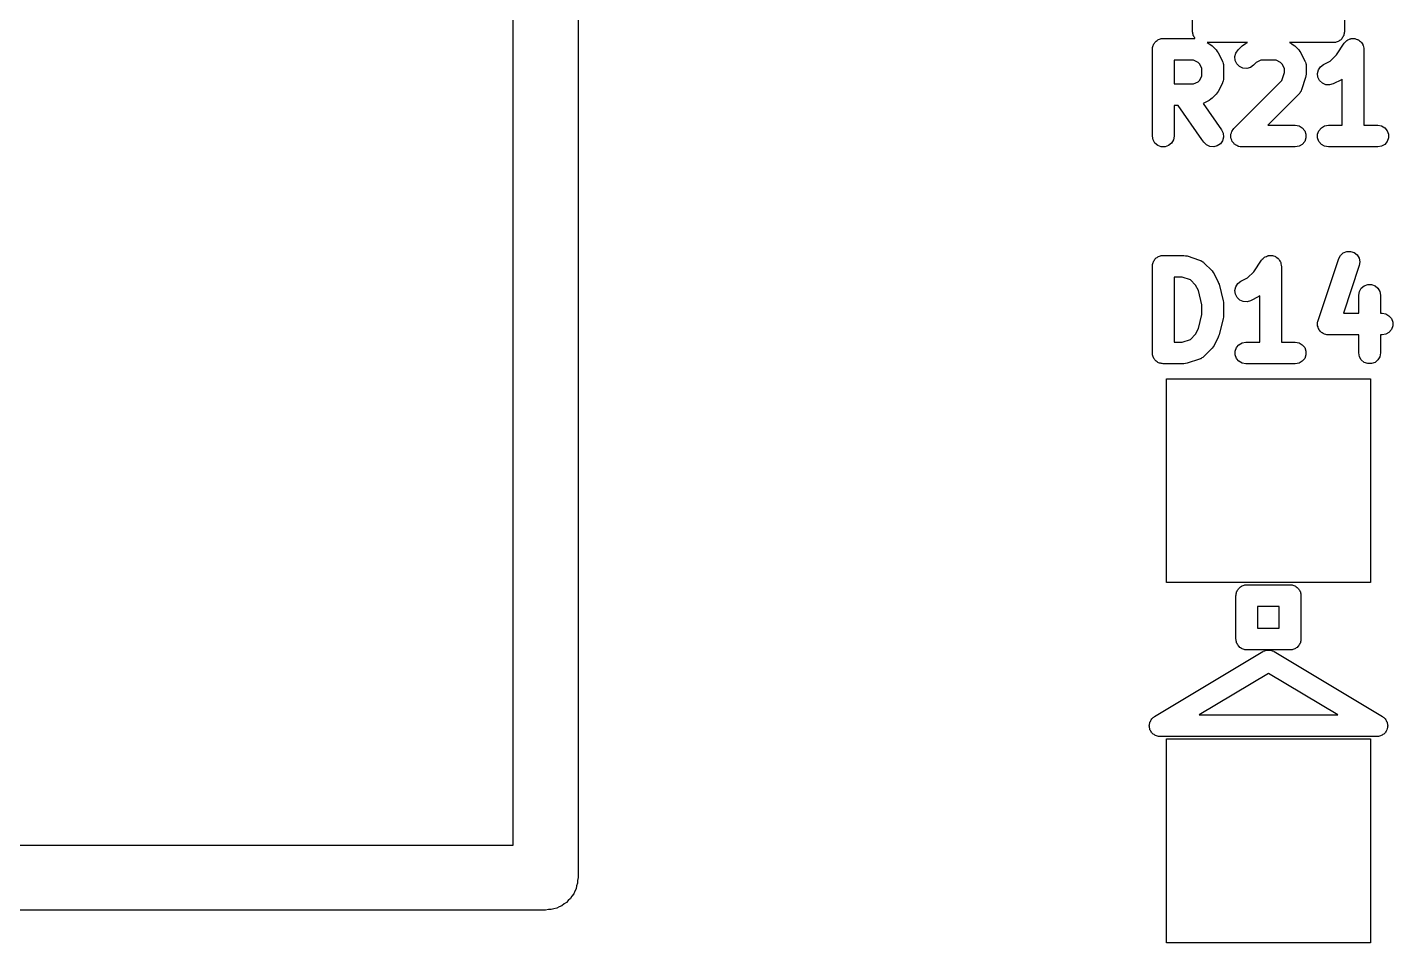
# Model space of a CAD drawing. Extents: x 25.3 to 49.5, y -85.5 to -24.8.
# Drawn here: x 33.29 to 41.29, y -68.2 to -62.84 of the extents above; entities that cross this region are included whole.
import ezdxf

# ---------------------------------------------------------------- set-up
doc = ezdxf.new("R2010")
doc.units = 0
doc.header["$MEASUREMENT"] = 0
doc.layers.add('BLACK', color=7, linetype='CONTINUOUS')

msp = doc.modelspace()

# ---------------------------------------------------------------- linework, layer by layer
at = {"layer": 'Black'}
for p, q in [((36.5125, -42.418), (36.5125, -67.818)), ((36.1315, -67.6275), (36.1315, -42.6085)), ((40.1129, -62.865), (40.1129, -62.23)), ((41.0019, -62.23), (41.0019, -62.865)), ((40.1139, -62.8705), (40.1129, -62.865)), ((40.1139, -62.876), (40.1139, -62.8705)), ((40.1158, -62.8812), (40.1139, -62.876)), ((41.0009, -62.876), (40.999, -62.8812)), ((41.0019, -62.865), (41.0009, -62.8705)), ((41.0009, -62.8705), (41.0009, -62.876)), ((39.878, -62.9568), (39.8799, -62.9516)), ((39.878, -62.9623), (39.878, -62.9568)), ((39.8799, -62.9516), (39.8809, -62.9461)), ((39.8809, -62.9461), (39.8836, -62.9413)), ((39.8836, -62.9413), (39.8855, -62.9361)), ((39.8855, -62.9361), (39.8891, -62.9318)), ((39.8891, -62.9318), (39.8919, -62.927)), ((39.8919, -62.927), (39.8962, -62.9234)), ((39.8962, -62.9234), (39.8997, -62.9192)), ((39.8997, -62.9192), (39.9045, -62.9164)), ((39.9045, -62.9164), (39.9088, -62.9128)), ((39.9088, -62.9128), (39.914, -62.9109)), ((39.914, -62.9109), (39.9188, -62.9081)), ((39.9188, -62.9081), (39.9243, -62.9072)), ((39.9243, -62.9072), (39.9295, -62.9053)), ((39.9295, -62.9053), (39.9351, -62.9053)), ((39.9351, -62.9053), (39.9405, -62.9043)), ((39.9405, -62.9043), (40.1269, -62.9043)), ((40.1167, -62.8867), (40.1158, -62.8812)), ((40.1195, -62.8915), (40.1167, -62.8867)), ((40.1214, -62.8967), (40.1195, -62.8915)), ((40.125, -62.901), (40.1214, -62.8967)), ((40.1269, -62.9043), (40.125, -62.901)), ((40.4336, -62.9285), (40.1974, -62.9285)), ((40.1974, -62.9285), (40.2108, -62.9352)), ((40.2108, -62.9352), (40.219, -62.9413)), ((40.219, -62.9413), (40.2273, -62.9471)), ((40.2273, -62.9471), (40.2515, -62.9713)), ((40.3795, -62.9713), (40.4036, -62.9471)), ((40.4036, -62.9471), (40.412, -62.9413)), ((40.412, -62.9413), (40.4201, -62.9352)), ((40.4201, -62.9352), (40.4336, -62.9285)), ((40.9384, -62.9285), (40.6812, -62.9285)), ((40.6812, -62.9285), (40.6947, -62.9352)), ((40.6947, -62.9352), (40.7028, -62.9413)), ((40.7028, -62.9413), (40.7112, -62.9471)), ((40.7112, -62.9471), (40.7353, -62.9713)), ((40.9439, -62.9275), (40.9384, -62.9285)), ((40.9494, -62.9275), (40.9439, -62.9275)), ((40.9546, -62.9256), (40.9494, -62.9275)), ((40.9601, -62.9247), (40.9546, -62.9256)), ((40.9556, -62.9999), (41.0005, -62.9326)), ((40.9649, -62.9219), (40.9601, -62.9247)), ((40.9701, -62.92), (40.9649, -62.9219)), ((40.9744, -62.9164), (40.9701, -62.92)), ((40.9792, -62.9136), (40.9744, -62.9164)), ((40.9828, -62.9094), (40.9792, -62.9136)), ((40.987, -62.9058), (40.9828, -62.9094)), ((40.9898, -62.901), (40.987, -62.9058)), ((40.9934, -62.8967), (40.9898, -62.901)), ((40.9953, -62.8915), (40.9934, -62.8967)), ((40.9981, -62.8867), (40.9953, -62.8915)), ((40.999, -62.8812), (40.9981, -62.8867)), ((41.0005, -62.9326), (41.0029, -62.93)), ((41.0029, -62.93), (41.0047, -62.927)), ((41.0047, -62.927), (41.0105, -62.9221)), ((41.0105, -62.9221), (41.0157, -62.9166)), ((41.0157, -62.9166), (41.0189, -62.9151)), ((41.0189, -62.9151), (41.0216, -62.9128)), ((41.0216, -62.9128), (41.0287, -62.9102)), ((41.0287, -62.9102), (41.0355, -62.9069)), ((41.0355, -62.9069), (41.039, -62.9065)), ((41.039, -62.9065), (41.0423, -62.9053)), ((41.0423, -62.9053), (41.0498, -62.9053)), ((41.0498, -62.9053), (41.0574, -62.9044)), ((41.0574, -62.9044), (41.0608, -62.9053)), ((41.0608, -62.9053), (41.0643, -62.9053)), ((41.0643, -62.9053), (41.0715, -62.9079)), ((41.0715, -62.9079), (41.0788, -62.9097)), ((41.0788, -62.9097), (41.0817, -62.9116)), ((41.0817, -62.9116), (41.0851, -62.9128)), ((41.0851, -62.9128), (41.0909, -62.9177)), ((41.0909, -62.9177), (41.0972, -62.9219)), ((41.0972, -62.9219), (41.0993, -62.9247)), ((41.0993, -62.9247), (41.1019, -62.927)), ((41.1019, -62.927), (41.1057, -62.9336)), ((41.1057, -62.9336), (41.1102, -62.9397)), ((41.1102, -62.9397), (41.1112, -62.943)), ((41.1112, -62.943), (41.113, -62.9461)), ((41.113, -62.9461), (41.1143, -62.9535)), ((41.1143, -62.9535), (41.1164, -62.9608)), ((39.877, -62.9678), (39.878, -62.9623)), ((39.877, -63.4758), (39.877, -62.9678)), ((40.004, -63.0313), (40.004, -63.1704)), ((40.1191, -63.0313), (40.004, -63.0313)), ((40.1448, -63.0442), (40.1191, -63.0313)), ((40.2515, -62.9713), (40.2574, -62.9796)), ((40.2574, -62.9796), (40.2634, -62.9878)), ((40.2634, -62.9878), (40.2876, -63.0362)), ((40.2876, -63.0362), (40.2887, -63.0397)), ((40.3611, -63.0107), (40.3668, -62.9894)), ((40.363, -63.0326), (40.3611, -63.0107)), ((40.3723, -63.0526), (40.363, -63.0326)), ((40.3668, -62.9894), (40.3795, -62.9713)), ((40.5119, -63.0313), (40.4862, -63.0442)), ((40.6029, -63.0313), (40.5119, -63.0313)), ((40.6286, -63.0442), (40.6029, -63.0313)), ((40.7353, -62.9713), (40.7412, -62.9796)), ((40.7412, -62.9796), (40.7472, -62.9878)), ((40.7472, -62.9878), (40.7714, -63.0362)), ((40.7714, -63.0362), (40.7725, -63.0397)), ((40.8798, -63.0562), (40.9189, -63.0366)), ((40.9189, -63.0366), (40.9556, -62.9999)), ((41.1164, -62.9608), (41.1162, -62.9643)), ((41.1162, -62.9643), (41.1168, -62.9678)), ((41.1168, -62.9678), (41.1168, -63.4123)), ((40.1544, -63.0538), (40.1448, -63.0442)), ((40.1673, -63.0796), (40.1544, -63.0538)), ((40.1673, -63.1222), (40.1673, -63.0796)), ((40.2887, -63.0397), (40.2905, -63.0429)), ((40.2905, -63.0429), (40.2918, -63.0502)), ((40.2918, -63.0502), (40.2939, -63.0573)), ((40.2939, -63.0573), (40.2937, -63.061)), ((40.2937, -63.061), (40.2943, -63.0646)), ((40.2943, -63.0646), (40.2943, -63.1371)), ((40.3879, -63.0682), (40.3723, -63.0526)), ((40.4079, -63.0775), (40.3879, -63.0682)), ((40.4299, -63.0794), (40.4079, -63.0775)), ((40.4512, -63.0737), (40.4299, -63.0794)), ((40.4693, -63.0611), (40.4512, -63.0737)), ((40.4862, -63.0442), (40.4693, -63.0611)), ((40.6383, -63.0538), (40.6286, -63.0442)), ((40.6349, -63.1512), (40.6511, -63.1026)), ((40.6511, -63.0796), (40.6383, -63.0538)), ((40.6511, -63.1026), (40.6511, -63.0796)), ((40.7725, -63.0397), (40.7743, -63.0429)), ((40.7743, -63.0429), (40.7756, -63.0502)), ((40.7756, -63.0502), (40.7777, -63.0573)), ((40.7781, -63.113), (40.7764, -63.123)), ((40.7777, -63.0573), (40.7775, -63.061)), ((40.7775, -63.061), (40.7781, -63.0646)), ((40.7781, -63.0646), (40.7781, -63.113)), ((40.8448, -63.1091), (40.8499, -63.0877)), ((40.8473, -63.1311), (40.8448, -63.1091)), ((40.8499, -63.0877), (40.8621, -63.0693)), ((40.8621, -63.0693), (40.8798, -63.0562)), ((40.004, -63.1704), (40.1191, -63.1704)), ((40.1191, -63.1704), (40.1448, -63.1575)), ((40.1448, -63.1575), (40.1544, -63.1479)), ((40.1544, -63.1479), (40.1673, -63.1222)), ((40.2876, -63.1655), (40.2634, -63.2139)), ((40.2887, -63.162), (40.2876, -63.1655)), ((40.2905, -63.1589), (40.2887, -63.162)), ((40.2918, -63.1515), (40.2905, -63.1589)), ((40.2939, -63.1444), (40.2918, -63.1515)), ((40.2943, -63.1371), (40.2937, -63.1407)), ((40.2937, -63.1407), (40.2939, -63.1444)), ((40.3553, -63.4309), (40.6349, -63.1512)), ((40.7749, -63.133), (40.7507, -63.2056)), ((40.7764, -63.123), (40.7749, -63.133)), ((40.8572, -63.1508), (40.8473, -63.1311)), ((40.8732, -63.1659), (40.8572, -63.1508)), ((40.8934, -63.1747), (40.8732, -63.1659)), ((40.9154, -63.176), (40.8934, -63.1747)), ((40.9366, -63.1697), (40.9154, -63.176)), ((40.9849, -63.1456), (40.9366, -63.1697)), ((40.9898, -63.1419), (40.9849, -63.1456)), ((40.9898, -63.4123), (40.9898, -63.1419)), ((40.2108, -63.2665), (40.1745, -63.2847)), ((40.219, -63.2604), (40.2108, -63.2665)), ((40.2273, -63.2546), (40.219, -63.2604)), ((40.2515, -63.2304), (40.2273, -63.2546)), ((40.2574, -63.2221), (40.2515, -63.2304)), ((40.2634, -63.2139), (40.2574, -63.2221)), ((40.7353, -63.2304), (40.5535, -63.4123)), ((40.7374, -63.2274), (40.7353, -63.2304)), ((40.7402, -63.225), (40.7374, -63.2274)), ((40.7437, -63.2185), (40.7402, -63.225)), ((40.748, -63.2124), (40.7437, -63.2185)), ((40.7489, -63.2088), (40.748, -63.2124)), ((40.7507, -63.2056), (40.7489, -63.2088)), ((40.004, -63.2974), (40.004, -63.4758)), ((40.0284, -63.2974), (40.004, -63.2974)), ((40.1673, -63.4958), (40.0284, -63.2974)), ((40.1745, -63.2847), (40.2828, -63.4394)), ((40.3452, -63.4441), (40.3505, -63.4377)), ((40.3505, -63.4377), (40.3553, -63.4309)), ((40.5535, -63.4123), (40.7146, -63.4123)), ((40.7146, -63.4123), (40.7364, -63.4161)), ((40.7364, -63.4161), (40.7555, -63.4272)), ((40.7555, -63.4272), (40.7696, -63.4441)), ((40.8532, -63.4441), (40.8673, -63.4272)), ((40.8673, -63.4272), (40.8864, -63.4161)), ((40.8864, -63.4161), (40.9082, -63.4123)), ((40.9082, -63.4123), (40.9898, -63.4123)), ((41.1168, -63.4123), (41.1984, -63.4123)), ((41.1984, -63.4123), (41.2202, -63.4161)), ((41.2202, -63.4161), (41.2393, -63.4272)), ((41.2393, -63.4272), (41.2534, -63.4441)), ((39.8809, -63.4975), (39.877, -63.4758)), ((39.8919, -63.5166), (39.8809, -63.4975)), ((39.9088, -63.5308), (39.8919, -63.5166)), ((39.9892, -63.5166), (39.9723, -63.5308)), ((40.0002, -63.4975), (39.9892, -63.5166)), ((40.004, -63.4758), (40.0002, -63.4975)), ((40.1788, -63.5122), (40.1673, -63.4958)), ((40.1944, -63.5278), (40.1788, -63.5122)), ((40.2884, -63.5027), (40.2757, -63.5207)), ((40.2828, -63.4394), (40.2922, -63.4594)), ((40.2941, -63.4814), (40.2884, -63.5027)), ((40.2922, -63.4594), (40.2941, -63.4814)), ((40.3369, -63.4703), (40.3376, -63.4676)), ((40.3376, -63.4785), (40.3369, -63.4703)), ((40.3376, -63.4648), (40.3405, -63.457)), ((40.3376, -63.4676), (40.3376, -63.4648)), ((40.3376, -63.4868), (40.3376, -63.4785)), ((40.3386, -63.4895), (40.3376, -63.4868)), ((40.3388, -63.4922), (40.3386, -63.4895)), ((40.3423, -63.4998), (40.3388, -63.4922)), ((40.3405, -63.457), (40.3426, -63.449)), ((40.3452, -63.5076), (40.3423, -63.4998)), ((40.3426, -63.449), (40.3442, -63.4467)), ((40.3442, -63.4467), (40.3452, -63.4441)), ((40.347, -63.5097), (40.3452, -63.5076)), ((40.3481, -63.5122), (40.347, -63.5097)), ((40.354, -63.5181), (40.3481, -63.5122)), ((40.7696, -63.5076), (40.7555, -63.5245)), ((40.7696, -63.4441), (40.7772, -63.4648)), ((40.7772, -63.4868), (40.7696, -63.5076)), ((40.7772, -63.4648), (40.7772, -63.4868)), ((40.8456, -63.4648), (40.8532, -63.4441)), ((40.8456, -63.4868), (40.8456, -63.4648)), ((40.8532, -63.5076), (40.8456, -63.4868)), ((40.8673, -63.5245), (40.8532, -63.5076)), ((41.2534, -63.5076), (41.2393, -63.5245)), ((41.2534, -63.4441), (41.261, -63.4648)), ((41.261, -63.4868), (41.2534, -63.5076)), ((41.261, -63.4648), (41.261, -63.4868)), ((39.9295, -63.5383), (39.9088, -63.5308)), ((39.9516, -63.5383), (39.9295, -63.5383)), ((39.9723, -63.5308), (39.9516, -63.5383)), ((40.2144, -63.5371), (40.1944, -63.5278)), ((40.2364, -63.5391), (40.2144, -63.5371)), ((40.2577, -63.5334), (40.2364, -63.5391)), ((40.2757, -63.5207), (40.2577, -63.5334)), ((40.3593, -63.5245), (40.354, -63.5181)), ((40.3618, -63.5259), (40.3593, -63.5245)), ((40.3637, -63.5278), (40.3618, -63.5259)), ((40.3713, -63.5313), (40.3637, -63.5278)), ((40.3784, -63.5355), (40.3713, -63.5313)), ((40.3812, -63.536), (40.3784, -63.5355)), ((40.3837, -63.5371), (40.3812, -63.536)), ((40.392, -63.5379), (40.3837, -63.5371)), ((40.4002, -63.5393), (40.392, -63.5379)), ((40.7146, -63.5393), (40.4002, -63.5393)), ((40.7364, -63.5355), (40.7146, -63.5393)), ((40.7555, -63.5245), (40.7364, -63.5355)), ((40.8864, -63.5355), (40.8673, -63.5245)), ((40.9082, -63.5393), (40.8864, -63.5355)), ((41.1984, -63.5393), (40.9082, -63.5393)), ((41.2202, -63.5355), (41.1984, -63.5393)), ((41.2393, -63.5245), (41.2202, -63.5355)), ((40.9959, -64.1595), (41.0164, -64.1514)), ((41.0164, -64.1514), (41.0384, -64.1508)), ((41.0384, -64.1508), (41.0593, -64.1578)), ((41.0593, -64.1578), (41.0766, -64.1715)), ((39.877, -64.2378), (39.878, -64.2323)), ((39.877, -64.7458), (39.877, -64.2378)), ((39.878, -64.2268), (39.8799, -64.2216)), ((39.878, -64.2323), (39.878, -64.2268)), ((39.8799, -64.2216), (39.8809, -64.2161)), ((39.8809, -64.2161), (39.8836, -64.2113)), ((39.8836, -64.2113), (39.8855, -64.2061)), ((39.8855, -64.2061), (39.8891, -64.2018)), ((39.8891, -64.2018), (39.8919, -64.197)), ((39.8919, -64.197), (39.8962, -64.1934)), ((39.8962, -64.1934), (39.8997, -64.1892)), ((39.8997, -64.1892), (39.9045, -64.1864)), ((39.9045, -64.1864), (39.9088, -64.1828)), ((39.9088, -64.1828), (39.914, -64.1809)), ((39.914, -64.1809), (39.9188, -64.1781)), ((39.9188, -64.1781), (39.9243, -64.1772)), ((39.9243, -64.1772), (39.9295, -64.1753)), ((39.9295, -64.1753), (39.9351, -64.1753)), ((39.9351, -64.1753), (39.9405, -64.1743)), ((39.9405, -64.1743), (40.0615, -64.1743)), ((40.0615, -64.1743), (40.0715, -64.1761)), ((40.0715, -64.1761), (40.0816, -64.1776)), ((40.0816, -64.1776), (40.1541, -64.2018)), ((40.1541, -64.2018), (40.1574, -64.2035)), ((40.1574, -64.2035), (40.1609, -64.2044)), ((40.1609, -64.2044), (40.167, -64.2087)), ((40.167, -64.2087), (40.1735, -64.2123)), ((40.1735, -64.2123), (40.176, -64.215)), ((40.176, -64.215), (40.179, -64.2171)), ((40.179, -64.2171), (40.2273, -64.2655)), ((40.4718, -64.2699), (40.5167, -64.2026)), ((40.5167, -64.2026), (40.5191, -64.2)), ((40.5191, -64.2), (40.5209, -64.197)), ((40.5209, -64.197), (40.5267, -64.1921)), ((40.5267, -64.1921), (40.5319, -64.1866)), ((40.5319, -64.1866), (40.535, -64.1851)), ((40.535, -64.1851), (40.5377, -64.1828)), ((40.5377, -64.1828), (40.5449, -64.1802)), ((40.5449, -64.1802), (40.5517, -64.1769)), ((40.5517, -64.1769), (40.5552, -64.1765)), ((40.5552, -64.1765), (40.5585, -64.1753)), ((40.5585, -64.1753), (40.566, -64.1753)), ((40.566, -64.1753), (40.5736, -64.1744)), ((40.5736, -64.1744), (40.577, -64.1753)), ((40.577, -64.1753), (40.5805, -64.1753)), ((40.5805, -64.1753), (40.5876, -64.1779)), ((40.5876, -64.1779), (40.595, -64.1797)), ((40.595, -64.1797), (40.5979, -64.1816)), ((40.5979, -64.1816), (40.6012, -64.1828)), ((40.6012, -64.1828), (40.6071, -64.1877)), ((40.6071, -64.1877), (40.6134, -64.1919)), ((40.6134, -64.1919), (40.6154, -64.1947)), ((40.6154, -64.1947), (40.6181, -64.197)), ((40.6181, -64.197), (40.6219, -64.2036)), ((40.6219, -64.2036), (40.6264, -64.2097)), ((40.6264, -64.2097), (40.6274, -64.213)), ((40.6274, -64.213), (40.6292, -64.2161)), ((40.6292, -64.2161), (40.6305, -64.2235)), ((40.6305, -64.2235), (40.6326, -64.2308)), ((40.6326, -64.2308), (40.6324, -64.2343)), ((40.6324, -64.2343), (40.633, -64.2378)), ((40.633, -64.2378), (40.633, -64.6823)), ((40.8479, -64.5564), (40.9689, -64.1935)), ((40.9689, -64.1935), (40.9794, -64.1741)), ((40.9794, -64.1741), (40.9959, -64.1595)), ((41.0894, -64.2337), (40.9963, -64.513)), ((41.0766, -64.1715), (41.0882, -64.1903)), ((41.0882, -64.1903), (41.0926, -64.2119)), ((41.0926, -64.2119), (41.0894, -64.2337)), ((40.0512, -64.3013), (40.004, -64.3013)), ((40.004, -64.3013), (40.004, -64.6823)), ((40.0998, -64.3175), (40.0512, -64.3013)), ((40.1303, -64.348), (40.0998, -64.3175)), ((40.2273, -64.2655), (40.2332, -64.2738)), ((40.2332, -64.2738), (40.2392, -64.282)), ((40.2392, -64.282), (40.2634, -64.3304)), ((40.396, -64.3262), (40.4351, -64.3066)), ((40.4351, -64.3066), (40.4718, -64.2699)), ((40.1467, -64.3809), (40.1303, -64.348)), ((40.1673, -64.4633), (40.1467, -64.3809)), ((40.2634, -64.3304), (40.2654, -64.337)), ((40.2654, -64.337), (40.2682, -64.3434)), ((40.2682, -64.3434), (40.2924, -64.4401)), ((40.361, -64.3791), (40.3661, -64.3577)), ((40.3635, -64.4011), (40.361, -64.3791)), ((40.3661, -64.3577), (40.3782, -64.3393)), ((40.3782, -64.3393), (40.396, -64.3262)), ((41.0866, -64.4071), (41.0904, -64.3854)), ((41.0904, -64.3854), (41.1014, -64.3663)), ((41.1014, -64.3663), (41.1183, -64.3521)), ((41.1183, -64.3521), (41.139, -64.3446)), ((41.139, -64.3446), (41.1611, -64.3446)), ((41.1611, -64.3446), (41.1818, -64.3521)), ((41.1818, -64.3521), (41.1987, -64.3663)), ((41.1987, -64.3663), (41.2097, -64.3854)), ((41.2097, -64.3854), (41.2136, -64.4071)), ((40.1673, -64.5203), (40.1673, -64.4633)), ((40.2924, -64.4401), (40.293, -64.4479)), ((40.293, -64.4479), (40.2943, -64.4555)), ((40.2943, -64.4555), (40.2943, -64.5281)), ((40.3733, -64.4208), (40.3635, -64.4011)), ((40.3894, -64.4359), (40.3733, -64.4208)), ((40.4096, -64.4447), (40.3894, -64.4359)), ((40.4316, -64.446), (40.4096, -64.4447)), ((40.4527, -64.4397), (40.4316, -64.446)), ((40.5011, -64.4156), (40.4527, -64.4397)), ((40.506, -64.4119), (40.5011, -64.4156)), ((40.506, -64.6823), (40.506, -64.4119)), ((41.0866, -64.513), (41.0866, -64.4071)), ((41.2136, -64.4071), (41.2136, -64.513)), ((40.1467, -64.6027), (40.1673, -64.5203)), ((40.2924, -64.5435), (40.2682, -64.6403)), ((40.293, -64.5357), (40.2924, -64.5435)), ((40.2943, -64.5281), (40.293, -64.5357)), ((40.8472, -64.561), (40.8479, -64.5564)), ((40.9963, -64.513), (41.0866, -64.513)), ((41.2136, -64.513), (41.2226, -64.513)), ((41.2226, -64.513), (41.2444, -64.5168)), ((41.2444, -64.5168), (41.2635, -64.5278)), ((41.2635, -64.5278), (41.2776, -64.5447)), ((41.2776, -64.5447), (41.2852, -64.5654)), ((40.0998, -64.6661), (40.1303, -64.6356)), ((40.1303, -64.6356), (40.1467, -64.6027)), ((40.8447, -64.5782), (40.8456, -64.5719)), ((40.8456, -64.5828), (40.8447, -64.5782)), ((40.8456, -64.5654), (40.8472, -64.561)), ((40.8456, -64.5719), (40.8456, -64.5654)), ((40.8456, -64.5875), (40.8456, -64.5828)), ((40.8478, -64.5935), (40.8456, -64.5875)), ((40.8491, -64.5998), (40.8478, -64.5935)), ((40.8516, -64.6038), (40.8491, -64.5998)), ((40.8532, -64.6082), (40.8516, -64.6038)), ((40.8573, -64.6131), (40.8532, -64.6082)), ((40.8607, -64.6186), (40.8573, -64.6131)), ((40.8643, -64.6215), (40.8607, -64.6186)), ((40.8673, -64.6251), (40.8643, -64.6215)), ((40.8729, -64.6283), (40.8673, -64.6251)), ((40.8779, -64.6323), (40.8729, -64.6283)), ((40.8824, -64.6338), (40.8779, -64.6323)), ((40.8864, -64.6361), (40.8824, -64.6338)), ((40.8928, -64.6373), (40.8864, -64.6361)), ((40.8988, -64.6393), (40.8928, -64.6373)), ((41.2444, -64.6361), (41.2226, -64.64)), ((41.2635, -64.6251), (41.2444, -64.6361)), ((41.2776, -64.6082), (41.2635, -64.6251)), ((41.2852, -64.5875), (41.2776, -64.6082)), ((41.2852, -64.5654), (41.2852, -64.5875)), ((40.004, -64.6823), (40.0512, -64.6823)), ((40.0512, -64.6823), (40.0998, -64.6661)), ((40.2332, -64.7098), (40.2273, -64.7181)), ((40.2392, -64.7016), (40.2332, -64.7098)), ((40.2634, -64.6533), (40.2392, -64.7016)), ((40.2654, -64.6466), (40.2634, -64.6533)), ((40.2682, -64.6403), (40.2654, -64.6466)), ((40.3618, -64.7348), (40.3694, -64.7141)), ((40.3694, -64.7141), (40.3835, -64.6972)), ((40.3835, -64.6972), (40.4026, -64.6861)), ((40.4026, -64.6861), (40.4244, -64.6823)), ((40.4244, -64.6823), (40.506, -64.6823)), ((40.633, -64.6823), (40.7146, -64.6823)), ((40.7146, -64.6823), (40.7364, -64.6861)), ((40.7364, -64.6861), (40.7555, -64.6972)), ((40.7555, -64.6972), (40.7696, -64.7141)), ((40.7696, -64.7141), (40.7772, -64.7348)), ((40.9035, -64.6392), (40.8988, -64.6393)), ((40.9082, -64.64), (40.9035, -64.6392)), ((41.0866, -64.64), (40.9082, -64.64)), ((41.0866, -64.7458), (41.0866, -64.64)), ((41.2226, -64.64), (41.2136, -64.64)), ((41.2136, -64.64), (41.2136, -64.7458)), ((39.878, -64.7513), (39.877, -64.7458)), ((39.878, -64.7568), (39.878, -64.7513)), ((39.8799, -64.7621), (39.878, -64.7568)), ((39.8809, -64.7675), (39.8799, -64.7621)), ((39.8836, -64.7723), (39.8809, -64.7675)), ((39.8855, -64.7776), (39.8836, -64.7723)), ((39.8891, -64.7818), (39.8855, -64.7776)), ((39.8919, -64.7866), (39.8891, -64.7818)), ((39.8962, -64.7902), (39.8919, -64.7866)), ((39.8997, -64.7945), (39.8962, -64.7902)), ((39.9045, -64.7972), (39.8997, -64.7945)), ((39.9088, -64.8008), (39.9045, -64.7972)), ((40.1541, -64.7819), (40.0816, -64.8061)), ((40.1574, -64.7801), (40.1541, -64.7819)), ((40.1609, -64.7792), (40.1574, -64.7801)), ((40.167, -64.7749), (40.1609, -64.7792)), ((40.1673, -64.7747), (40.167, -64.7749)), ((40.1735, -64.7714), (40.1673, -64.7747)), ((40.176, -64.7686), (40.1735, -64.7714)), ((40.179, -64.7665), (40.176, -64.7686)), ((40.2273, -64.7181), (40.179, -64.7665)), ((40.3618, -64.7568), (40.3618, -64.7348)), ((40.3694, -64.7776), (40.3618, -64.7568)), ((40.3835, -64.7945), (40.3694, -64.7776)), ((40.4026, -64.8055), (40.3835, -64.7945)), ((40.7555, -64.7945), (40.7364, -64.8055)), ((40.7696, -64.7776), (40.7555, -64.7945)), ((40.7772, -64.7568), (40.7696, -64.7776)), ((40.7772, -64.7348), (40.7772, -64.7568)), ((41.0904, -64.7675), (41.0866, -64.7458)), ((41.1014, -64.7866), (41.0904, -64.7675)), ((41.1183, -64.8008), (41.1014, -64.7866)), ((41.1987, -64.7866), (41.1818, -64.8008)), ((41.2097, -64.7675), (41.1987, -64.7866)), ((41.2136, -64.7458), (41.2097, -64.7675)), ((39.914, -64.8027), (39.9088, -64.8008)), ((39.9188, -64.8055), (39.914, -64.8027)), ((39.9243, -64.8064), (39.9188, -64.8055)), ((39.9295, -64.8083), (39.9243, -64.8064)), ((39.9351, -64.8083), (39.9295, -64.8083)), ((39.9405, -64.8093), (39.9351, -64.8083)), ((40.0615, -64.8093), (39.9405, -64.8093)), ((40.0715, -64.8075), (40.0615, -64.8093)), ((40.0816, -64.8061), (40.0715, -64.8075)), ((40.4244, -64.8093), (40.4026, -64.8055)), ((40.7146, -64.8093), (40.4244, -64.8093)), ((40.7364, -64.8055), (40.7146, -64.8093)), ((41.139, -64.8083), (41.1183, -64.8008)), ((41.1611, -64.8083), (41.139, -64.8083)), ((41.1818, -64.8008), (41.1611, -64.8083)), ((39.9605, -66.0908), (39.9605, -64.897)), ((39.9605, -64.897), (41.1543, -64.897)), ((41.1543, -64.897), (41.1543, -66.0908)), ((41.1543, -66.0908), (39.9605, -66.0908)), ((40.3679, -66.156), (40.3698, -66.1508)), ((40.3679, -66.1615), (40.3679, -66.156)), ((40.3698, -66.1508), (40.3707, -66.1453)), ((40.3707, -66.1453), (40.3735, -66.1405)), ((40.3735, -66.1405), (40.3754, -66.1352)), ((40.3754, -66.1352), (40.379, -66.131)), ((40.379, -66.131), (40.3818, -66.1262)), ((40.3818, -66.1262), (40.386, -66.1226)), ((40.386, -66.1226), (40.3896, -66.1184)), ((40.3896, -66.1184), (40.3944, -66.1156)), ((40.3944, -66.1156), (40.3986, -66.112)), ((40.3986, -66.112), (40.4039, -66.1101)), ((40.4039, -66.1101), (40.4087, -66.1073)), ((40.4087, -66.1073), (40.4141, -66.1064)), ((40.4141, -66.1064), (40.4194, -66.1045)), ((40.4194, -66.1045), (40.4249, -66.1045)), ((40.4249, -66.1045), (40.4304, -66.1035)), ((40.4304, -66.1035), (40.6844, -66.1035)), ((40.6844, -66.1035), (40.6899, -66.1045)), ((40.6899, -66.1045), (40.6954, -66.1045)), ((40.6954, -66.1045), (40.7006, -66.1064)), ((40.7006, -66.1064), (40.7061, -66.1073)), ((40.7061, -66.1073), (40.7109, -66.1101)), ((40.7109, -66.1101), (40.7161, -66.112)), ((40.7161, -66.112), (40.7204, -66.1156)), ((40.7204, -66.1156), (40.7252, -66.1184)), ((40.7252, -66.1184), (40.7288, -66.1226)), ((40.7288, -66.1226), (40.733, -66.1262)), ((40.733, -66.1262), (40.7358, -66.131)), ((40.7358, -66.131), (40.7394, -66.1352)), ((40.7394, -66.1352), (40.7413, -66.1405)), ((40.7413, -66.1405), (40.7441, -66.1453)), ((40.7441, -66.1453), (40.745, -66.1508)), ((40.745, -66.1508), (40.7469, -66.156)), ((40.7469, -66.156), (40.7469, -66.1615)), ((40.3669, -66.167), (40.3679, -66.1615)), ((40.3669, -66.421), (40.3669, -66.167)), ((40.6209, -66.2305), (40.4939, -66.2305)), ((40.4939, -66.2305), (40.4939, -66.3575)), ((40.6209, -66.3575), (40.6209, -66.2305)), ((40.7469, -66.1615), (40.7479, -66.167)), ((40.7479, -66.167), (40.7479, -66.421)), ((40.4939, -66.3575), (40.6209, -66.3575)), ((40.3679, -66.4265), (40.3669, -66.421)), ((40.3679, -66.432), (40.3679, -66.4265)), ((40.3698, -66.4372), (40.3679, -66.432)), ((40.3707, -66.4427), (40.3698, -66.4372)), ((40.3735, -66.4475), (40.3707, -66.4427)), ((40.3754, -66.4527), (40.3735, -66.4475)), ((40.379, -66.457), (40.3754, -66.4527)), ((40.3818, -66.4618), (40.379, -66.457)), ((40.386, -66.4654), (40.3818, -66.4618)), ((40.3896, -66.4696), (40.386, -66.4654)), ((40.3944, -66.4724), (40.3896, -66.4696)), ((40.3986, -66.476), (40.3944, -66.4724)), ((40.4039, -66.4779), (40.3986, -66.476)), ((40.4087, -66.4807), (40.4039, -66.4779)), ((40.7109, -66.4779), (40.7061, -66.4807)), ((40.7161, -66.476), (40.7109, -66.4779)), ((40.7204, -66.4724), (40.7161, -66.476)), ((40.7252, -66.4696), (40.7204, -66.4724)), ((40.7288, -66.4654), (40.7252, -66.4696)), ((40.733, -66.4618), (40.7288, -66.4654)), ((40.7358, -66.457), (40.733, -66.4618)), ((40.7394, -66.4527), (40.7358, -66.457)), ((40.7413, -66.4475), (40.7394, -66.4527)), ((40.7441, -66.4427), (40.7413, -66.4475)), ((40.745, -66.4372), (40.7441, -66.4427)), ((40.7469, -66.432), (40.745, -66.4372)), ((40.7479, -66.421), (40.7469, -66.4265)), ((40.7469, -66.4265), (40.7469, -66.432)), ((39.8897, -66.8745), (40.5247, -66.4935)), ((40.4141, -66.4816), (40.4087, -66.4807)), ((40.4194, -66.4835), (40.4141, -66.4816)), ((40.4249, -66.4835), (40.4194, -66.4835)), ((40.4304, -66.4845), (40.4249, -66.4835)), ((40.6844, -66.4845), (40.4304, -66.4845)), ((40.5247, -66.4935), (40.5257, -66.4932)), ((40.5257, -66.4932), (40.5266, -66.4925)), ((40.5266, -66.4925), (40.536, -66.4892)), ((40.536, -66.4892), (40.5453, -66.4857)), ((40.5453, -66.4857), (40.5464, -66.4856)), ((40.5464, -66.4856), (40.5474, -66.4853)), ((40.5474, -66.4853), (40.5574, -66.4855)), ((40.5574, -66.4855), (40.5674, -66.4853)), ((40.5674, -66.4853), (40.5684, -66.4856)), ((40.5684, -66.4856), (40.5695, -66.4857)), ((40.5695, -66.4857), (40.5788, -66.4892)), ((40.5788, -66.4892), (40.5882, -66.4925)), ((40.5882, -66.4925), (40.5891, -66.4932)), ((40.5891, -66.4932), (40.5901, -66.4935)), ((40.5901, -66.4935), (41.2251, -66.8745)), ((40.6899, -66.4835), (40.6844, -66.4845)), ((40.6954, -66.4835), (40.6899, -66.4835)), ((40.7006, -66.4816), (40.6954, -66.4835)), ((40.7061, -66.4807), (40.7006, -66.4816)), ((40.5574, -66.6221), (40.1517, -66.8655)), ((40.9631, -66.8655), (40.5574, -66.6221)), ((39.8816, -66.8804), (39.8859, -66.8778)), ((39.8859, -66.8778), (39.8897, -66.8745)), ((40.1517, -66.8655), (40.9631, -66.8655)), ((41.2251, -66.8745), (41.2289, -66.8778)), ((41.2289, -66.8778), (41.2332, -66.8804)), ((39.8589, -66.9301), (39.8599, -66.9241)), ((39.8599, -66.935), (39.8589, -66.9301)), ((39.8599, -66.918), (39.8616, -66.9132)), ((39.8599, -66.9241), (39.8599, -66.918)), ((39.8599, -66.94), (39.8599, -66.935)), ((39.8619, -66.9457), (39.8599, -66.94)), ((39.8616, -66.9132), (39.8624, -66.9083)), ((39.8631, -66.9517), (39.8619, -66.9457)), ((39.8624, -66.9083), (39.8653, -66.903)), ((39.8657, -66.956), (39.8631, -66.9517)), ((39.8653, -66.903), (39.8674, -66.8972)), ((39.8674, -66.9607), (39.8657, -66.956)), ((39.8674, -66.8972), (39.8706, -66.8934)), ((39.8706, -66.8934), (39.8731, -66.889)), ((39.8731, -66.889), (39.8777, -66.885)), ((39.8777, -66.885), (39.8816, -66.8804)), ((41.2332, -66.8804), (41.2371, -66.885)), ((41.2371, -66.885), (41.2417, -66.889)), ((41.2417, -66.889), (41.2442, -66.8934)), ((41.2442, -66.8934), (41.2474, -66.8972)), ((41.2474, -66.8972), (41.2495, -66.903)), ((41.2491, -66.956), (41.2474, -66.9607)), ((41.2517, -66.9517), (41.2491, -66.956)), ((41.2495, -66.903), (41.2524, -66.9083)), ((41.2529, -66.9457), (41.2517, -66.9517)), ((41.2524, -66.9083), (41.2532, -66.9133)), ((41.2549, -66.94), (41.2529, -66.9457)), ((41.2532, -66.9133), (41.2549, -66.918)), ((41.2549, -66.918), (41.2549, -66.9241)), ((41.2549, -66.9241), (41.2559, -66.9301)), ((41.2559, -66.9301), (41.2549, -66.935)), ((41.2549, -66.935), (41.2549, -66.94)), ((39.8713, -66.9654), (39.8674, -66.9607)), ((39.8744, -66.9706), (39.8713, -66.9654)), ((39.8784, -66.9738), (39.8744, -66.9706)), ((39.8816, -66.9776), (39.8784, -66.9738)), ((39.8868, -66.9807), (39.8816, -66.9776)), ((39.8916, -66.9845), (39.8868, -66.9807)), ((39.8963, -66.9862), (39.8916, -66.9845)), ((39.9007, -66.9887), (39.8963, -66.9862)), ((39.9067, -66.9897), (39.9007, -66.9887)), ((39.9124, -66.9917), (39.9067, -66.9897)), ((39.9175, -66.9916), (39.9124, -66.9917)), ((39.9224, -66.9925), (39.9175, -66.9916)), ((41.1924, -66.9925), (39.9224, -66.9925)), ((39.9605, -68.199), (39.9605, -67.0052)), ((39.9605, -67.0052), (41.1543, -67.0052)), ((41.1543, -67.0052), (41.1543, -68.199)), ((41.1973, -66.9916), (41.1924, -66.9925)), ((41.2024, -66.9917), (41.1973, -66.9916)), ((41.2081, -66.9897), (41.2024, -66.9917)), ((41.2141, -66.9887), (41.2081, -66.9897)), ((41.2185, -66.9862), (41.2141, -66.9887)), ((41.2232, -66.9845), (41.2185, -66.9862)), ((41.2279, -66.9807), (41.2232, -66.9845)), ((41.2332, -66.9776), (41.2279, -66.9807)), ((41.2364, -66.9738), (41.2332, -66.9776)), ((41.2403, -66.9706), (41.2364, -66.9738)), ((41.2435, -66.9654), (41.2403, -66.9706)), ((41.2474, -66.9607), (41.2435, -66.9654)), ((27.3685, -67.6275), (36.1315, -67.6275)), ((36.5125, -67.818), (36.5096, -67.8344)), ((36.5096, -67.8344), (36.5096, -67.8511)), ((36.487, -67.9132), (36.4763, -67.926)), ((36.4927, -67.8976), (36.487, -67.9132)), ((36.501, -67.8832), (36.4927, -67.8976)), ((36.5039, -67.8667), (36.501, -67.8832)), ((36.5096, -67.8511), (36.5039, -67.8667)), ((36.3872, -67.997), (36.3707, -67.9999)), ((36.4016, -67.9887), (36.3872, -67.997)), ((36.4172, -67.983), (36.4016, -67.9887)), ((36.43, -67.9723), (36.4172, -67.983)), ((36.4445, -67.9639), (36.43, -67.9723)), ((36.4552, -67.9512), (36.4445, -67.9639)), ((36.4679, -67.9405), (36.4552, -67.9512)), ((36.4763, -67.926), (36.4679, -67.9405)), ((36.322, -68.0085), (27.178, -68.0085)), ((36.3384, -68.0056), (36.322, -68.0085)), ((36.3551, -68.0056), (36.3384, -68.0056)), ((36.3707, -67.9999), (36.3551, -68.0056)), ((41.1543, -68.199), (39.9605, -68.199))]:
    msp.add_line(p, q, dxfattribs=at)

doc.saveas('drawing.dxf')
